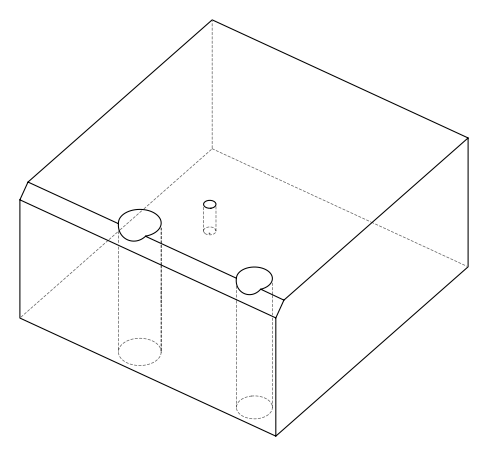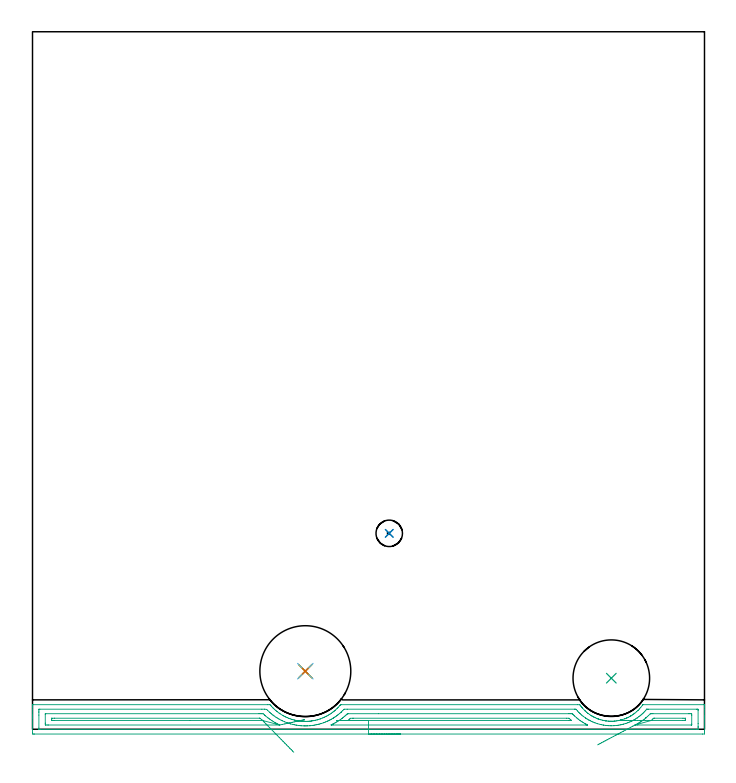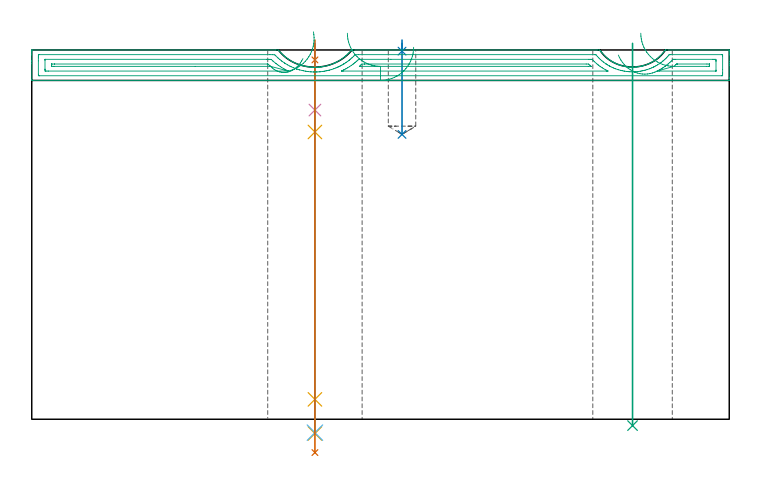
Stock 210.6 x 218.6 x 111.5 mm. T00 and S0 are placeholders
(PLAN: 9 operations, 7 tool changes, 9 min)
(1 SPOT_DRILL | STEP1HOLE_1 | NXT0321_9005460120000 | 0.05 min | 183 mm3)
(2 SPOT_DRILL_1 | STEP1POCKET | NXT0321_9005460120000 | 0.03 min | 0 mm3)
(3 INDEXABLE_INSERT_DRILL_THROUGH_HOLE_FROM_SOLID | STEP1HOLE | NXT0302_019 | 0.46 min | 50422 mm3)
(4 DRILL_BLIND_HOLE_INTO_CENTER | STEP1HOLE_1 | NXT0301_092 | 0.08 min | 1732 mm3)
(5 GUN_DRILL_THROUGH_HOLE | STEP1HOLE_1 | UGT0307_009 | 0.57 min | 10711 mm3)
(6 DRILL_TO_ENLARGE_THROUGH_HOLE | STEP1HOLE_1 | NXT0301_104 | 0.47 min | 4524 mm3)
(7 DRILL_TO_ENLARGE_THROUGH_HOLE_1 | STEP1HOLE_1 | UGT0301_392 | 0.5 min | 53960 mm3)
(8 DRILL_BLIND_HOLE_INTO_CENTER_1 | STEP1POCKET | UGT0301_200 | 0.11 min | 1284 mm3)
(9 AREA_MILL | FG_CHAMFER_SURFACE | UGT0205_001 | 6.7 min | 8591 mm3)
(TOOL NXT0321_9005460120000 | NC Spot Drill, 142deg, 12mm, Carbide, Uncoated | D12 PA142 FL30 Z2)
(TOOL NXT0302_019 | Index. Insert Drill 24mm [880-D2400L25-05] | D24 PA176 FL120 Z2)
(TOOL NXT0301_092 | Carbide Drill 12.1mm [860.1-1210-061A1-MM 2214] | D12.1 PA140 FL77 Z2)
(TOOL UGT0307_009 | Gun Drill 12 mm | D12 PA130 FL24 Z1)
(TOOL NXT0301_104 | Carbide Drill 14mm [860.1-1400-112A1-MM 2214] | D14 PA140 FL123 Z2)
(TOOL UGT0301_392 | Twist Drill 28.5 mm | D28.5 PA118 FL165 Z2)
(TOOL UGT0301_200 | Twist Drill 8.3 mm | D8.3 PA118 FL72 Z2)
(TOOL UGT0205_001 | Chamfer Mill 20 x 3 x 45 deg. | D20 FL50 Z2)
(OP 1 SPOT_DRILL)
G17 G21 G94 G90
T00 M6
G54
G17 G0 G90 X85.5 Y18.2 S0 M3
G43 Z121.5 H0
G94 G81 G98 Z108.5 F250. R114.5
G80
M5
M2
(OP 2 SPOT_DRILL_1)
G17 G21 G94 G90
T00 M6
G54
G17 G0 G90 X111.8 Y61.4 S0 M3
G43 Z121.5 H0
G94 G81 G98 Z111.143 F250. R114.5
G80
M5
M2
(OP 3 INDEXABLE_INSERT_DRILL_THROUGH_HOLE_FROM_SOLID)
G17 G21 G94 G90
T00 M6
G54
G17 G0 G90 X181.4 Y16. S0 M3
G43 Z121.5 H1
G94 G81 G98 Z-1.919 F250. R113.5
G80
M5
M2
(OP 4 DRILL_BLIND_HOLE_INTO_CENTER)
G17 G21 G94 G90
T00 M6
G54
G17 G0 G90 X85.5 Y18.2 S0 M3
G43 Z121.5 H1
G94 G81 G98 Z93.35 F250. R113.5
G80
M5
M2
(OP 5 GUN_DRILL_THROUGH_HOLE)
G17 G21 G94 G90
T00 M6
G54
G17 G0 G90 X85.5 Y18.2 M8
G43 Z121.5 H0
Z106.365
S716 M3
G94 G1 Z86.736 F125. M26
G4 X.084
Z6. F250.
G4 X.084
Z-4.298 F125.
G4 X.084
M5
M9
G0 Z106.365
Z121.5
M2
(OP 6 DRILL_TO_ENLARGE_THROUGH_HOLE)
G17 G21 G94 G90
T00 M6
G54
G17 G0 G90 X85.5 Y18.2 S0 M3
G43 Z121.5 H1
G94 G73 G98 Z-4.048 F250. Q12.839 R113.5
G80
M5
M2
(OP 7 DRILL_TO_ENLARGE_THROUGH_HOLE_1)
G17 G21 G94 G90
T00 M6
G54
G17 G0 G90 X85.5 Y18.2 S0 M3
G43 Z121.5 H0
G94 G73 G98 Z-10.062 F250. Q24.312 R113.5
G80
M5
M2
(OP 8 DRILL_BLIND_HOLE_INTO_CENTER_1)
G17 G21 G94 G90
T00 M6
G54
G17 G0 G90 X111.8 Y61.4 S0 M3
G43 Z121.5 H0
G94 G81 G98 Z86. F250. R113.5
G80
M5
M2
(OP 9 AREA_MILL)
G17 G21 G94 G90
T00 M6
G54
G17 G0 G90 X115.3 Y-1.5 S1061 M3
G43 Z121.5 H0
Z112.3
G94 G1 X115.262 Z111.428 F250.
X115.148 Z110.564
X114.959 Z109.712
X114.697 Z108.88
X114.363 Z108.074
X113.96 Z107.3
X113.492 Z106.564
X112.96 Z105.872
X112.371 Z105.229
X111.728 Z104.64
X111.036 Z104.108
X110.3 Z103.64
X109.526 Z103.237
X108.72 Z102.903
X107.888 Z102.641
X107.036 Z102.452
X106.172 Z102.338
X105.3 Z102.3
X0.588
X0.282 Y-1.497 Z102.302
X0.01 Y-1.492 Z102.305
X0. Y-1.215 Z102.582
Y3.546 Z107.34
Y4.153 Z107.95
Y4.437 Z108.234
Y6.22 Z110.015
Y6.787 Z110.586
Y7.325 Z111.124
X0.007 Y7.656 Z111.448
X0.01 Y7.697 Z111.488
X0.142 Y7.7 Z111.5
X73.723
X74.451 Y7.702 Z111.498
X74.713 Y7.399 Z111.198
X74.911 Y7.17 Z110.97
X75.243 Y6.815 Z110.614
X75.391 Y6.665 Z110.464
X75.52 Y6.534 Z110.333
X75.804 Y6.259 Z110.059
X76.174 Y5.929 Z109.729
X76.434 Y5.711 Z109.511
X76.54 Y5.625 Z109.425
X76.698 Y5.498 Z109.298
X77.309 Y5.044 Z108.842
X77.449 Y4.945 Z108.743
X77.592 Y4.851 Z108.649
X78.486 Y4.303 Z108.1
X78.742 Y4.158 Z107.956
X79.059 Y3.994 Z107.792
X79.176 Y3.936 Z107.735
X79.38 Y3.836 Z107.634
X79.825 Y3.636 Z107.432
X80.273 Y3.449 Z107.245
X80.738 Y3.271 Z107.071
X81.167 Y3.13 Z106.929
X81.613 Y2.998 Z106.795
X82.061 Y2.882 Z106.679
X82.214 Y2.849 Z106.646
X82.575 Y2.773 Z106.567
X82.833 Y2.717 Z106.513
X82.955 Y2.691 Z106.486
X83.021 Y2.682 Z106.475
X83.114 Y2.666 Z106.463
X83.191 Y2.654 Z106.452
X83.323 Y2.634 Z106.432
X83.466 Y2.614 Z106.409
X83.849 Y2.555 Z106.353
X84.187 Y2.519 Z106.315
X84.295 Y2.508 Z106.303
X84.358 Y2.505 Z106.298
X84.742 Y2.48 Z106.277
X85.103 Y2.473 Z106.267
X85.221 Y2.471 Z106.26
X85.249 Z106.258
X85.497 Y2.466 Z106.253
X85.632 Y2.462 Z106.255
X85.641 Z106.256
X86.14 Y2.483 Z106.273
X86.53 Y2.496 Z106.292
X86.886 Y2.525 Z106.323
X86.977 Y2.532 Z106.331
X87.031 Y2.539 Z106.338
X87.424 Y2.59 Z106.388
X87.477 Y2.599 Z106.398
X87.814 Y2.656 Z106.454
X87.922 Y2.676 Z106.47
X88.163 Y2.714 Z106.513
X88.318 Y2.741 Z106.539
X88.765 Y2.836 Z106.633
X89.211 Y2.947 Z106.745
X89.259 Y2.961 Z106.758
X89.659 Y3.076 Z106.875
X90.105 Y3.218 Z107.017
X90.263 Y3.271 Z107.071
X90.999 Y3.563 Z107.36
X91.448 Y3.759 Z107.556
X91.487 Y3.778 Z107.574
X91.893 Y3.97 Z107.77
X91.925 Y3.986 Z107.786
X92.256 Y4.158 Z107.956
X92.787 Y4.462 Z108.259
X93.236 Y4.742 Z108.54
X93.692 Y5.044 Z108.842
X94.137 Y5.376 Z109.174
X94.455 Y5.624 Z109.424
X94.574 Y5.718 Z109.517
X94.754 Y5.871 Z109.67
X94.823 Y5.929 Z109.728
X95.468 Y6.524 Z110.321
X95.755 Y6.816 Z110.613
X96.362 Y7.481 Z111.28
X96.426 Y7.556 Z111.356
X96.441 Y7.574 Z111.373
X96.554 Y7.7 Z111.484
X96.834 Z111.5
X170.801
X171.506 Y7.697 Z111.489
X171.609 Y7.57 Z111.368
X171.83 Y7.272 Z111.071
X171.989 Y7.068 Z110.867
X172.188 Y6.816 Z110.614
X172.286 Y6.701 Z110.499
X172.336 Y6.643 Z110.441
X173.01 Y5.931 Z109.727
X173.177 Y5.768 Z109.564
X173.229 Y5.717 Z109.513
X173.619 Y5.375 Z109.172
X174.018 Y5.043 Z108.843
X174.123 Y4.962 Z108.762
X174.566 Y4.647 Z108.444
X175.017 Y4.345 Z108.142
X175.257 Y4.198 Z107.995
X175.322 Y4.158 Z107.956
X175.491 Y4.062 Z107.86
X175.614 Y3.992 Z107.79
X175.702 Y3.945 Z107.743
X175.911 Y3.833 Z107.633
X176.015 Y3.783 Z107.583
X176.148 Y3.72 Z107.517
X176.314 Y3.639 Z107.438
X176.356 Y3.619 Z107.418
X176.805 Y3.421 Z107.218
X177.039 Y3.328 Z107.123
X177.175 Y3.272 Z107.07
X177.238 Y3.249 Z107.048
X177.29 Y3.23 Z107.03
X177.435 Y3.18 Z106.975
X177.485 Y3.164 Z106.957
X177.698 Y3.093 Z106.885
X177.93 Y3.024 Z106.816
X178.144 Y2.959 Z106.754
X178.592 Y2.84 Z106.638
X178.822 Y2.79 Z106.587
X179.038 Y2.742 Z106.54
X179.486 Y2.66 Z106.46
X179.529 Y2.654 Z106.453
X179.613 Y2.643 Z106.441
X179.713 Y2.631 Z106.424
X179.933 Y2.599 Z106.394
X180.38 Y2.552 Z106.347
X180.604 Y2.536 Z106.331
X180.827 Y2.519 Z106.317
X181.162 Y2.504 Z106.303
X181.168
X181.306 Y2.507 Z106.3
X181.495 Y2.51 Z106.296
X181.665 Y2.509 Z106.303
X182.171 Y2.529 Z106.329
X182.386 Y2.548 Z106.346
X182.417 Y2.551 Z106.349
X182.615 Y2.566 Z106.366
X183.061 Y2.62 Z106.42
X183.509 Y2.693 Z106.492
X183.955 Y2.783 Z106.579
X184.169 Y2.835 Z106.629
X184.257 Y2.854 Z106.652
X184.355 Y2.877 Z106.676
X184.403 Y2.889 Z106.688
X184.431 Y2.897 Z106.696
X184.614 Y2.951 Z106.746
X184.849 Y3.017 Z106.814
X185.625 Y3.272 Z107.071
X185.743 Y3.317 Z107.117
X186.192 Y3.507 Z107.305
X186.276 Y3.546 Z107.343
X186.396 Y3.602 Z107.397
X186.637 Y3.71 Z107.509
X187.06 Y3.927 Z107.726
X187.479 Y4.158 Z107.956
X187.53 Y4.188 Z107.986
X187.562 Y4.209 Z108.006
X187.981 Y4.475 Z108.273
X188.362 Y4.734 Z108.532
X188.424 Y4.776 Z108.575
X188.778 Y5.043 Z108.842
X189.33 Y5.502 Z109.301
X189.743 Y5.887 Z109.685
X189.788 Y5.93 Z109.728
X190.212 Y6.361 Z110.16
X190.606 Y6.815 Z110.614
X191.106 Y7.451 Z111.25
X191.182 Y7.556 Z111.355
X191.279 Y7.688 Z111.487
X191.291 Y7.696 Z111.496
X191.298 Y7.7 Z111.5
X210.458
X210.59 Y7.697 Z111.488
X210.593 Y7.656 Z111.448
X210.6 Y7.325 Z111.124
Y6.787 Z110.586
Y6.22 Z110.015
Y4.153 Z107.951
Y3.546 Z107.34
Y3.102 Z106.898
Y-0.607 Z103.19
X210.598 Y-0.911 Z102.886
X210.593 Y-1.491 Z102.306
X210.012 Y-1.5 Z102.3
X105.3
Y-0.086 Z103.714
X2.37 Y-0.085 Z103.715
X2.304 Y-0.084 Z103.716
X2.172 Y-0.079 Z103.721
X2.01 Y-0.066 Z103.734
X2.008 Y-0.02 Z103.78
X2.002 Y0.349 Z104.149
X2. Y4.437 Z108.237
Y5.328 Z109.128
X2.001 Y5.697 Z109.497
X2.008 Y6.22 Z110.02
X2.01 Y6.264 Z110.064
X2.023 Y6.279 Z110.079
X2.304 Y6.286 Z110.086
X71.881
X72.71 Y6.282 Z110.082
X72.772 Y6.279 Z110.079
X73.389 Y6.22 Z110.02
X73.663 Y5.949 Z109.749
X74.308 Y5.328 Z109.128
X74.555 Y5.106 Z108.906
X74.919 Y4.798 Z108.598
X75.37 Y4.437 Z108.237
X75.446 Y4.378 Z108.178
X75.679 Y4.204 Z108.004
X76.337 Y3.752 Z107.552
X76.415 Y3.702 Z107.502
X76.669 Y3.546 Z107.346
X77.228 Y3.211 Z107.011
X77.962 Y2.811 Z106.611
X78.159 Y2.713 Z106.513
X78.286 Y2.654 Z106.454
X79.01 Y2.34 Z106.14
X79.541 Y2.124 Z105.924
X79.902 Y1.989 Z105.789
X79.969 Y1.965 Z105.765
X80.024 Y1.947 Z105.747
X80.07 Y1.932 Z105.732
X80.606 Y1.763 Z105.563
X80.793 Y1.708 Z105.508
X80.87 Y1.686 Z105.486
X81.684 Y1.491 Z105.291
X82.033 Y1.414 Z105.214
X82.575 Y1.307 Z105.107
X82.776 Y1.274 Z105.074
X83.305 Y1.194 Z104.994
X83.466 Y1.173 Z104.973
X84.126 Y1.103 Z104.903
X84.358 Y1.089 Z104.889
X85.061 Y1.059 Z104.859
X85.249 Y1.055 Z104.855
X85.608 Y1.052 Z104.852
X85.953 Y1.059 Z104.859
X86.14 Y1.066 Z104.866
X86.803 Y1.1 Z104.9
X87.031 Y1.116 Z104.916
X87.159 Y1.128 Z104.928
X87.757 Y1.202 Z105.002
X87.922 Y1.225 Z105.025
X88.383 Y1.302 Z105.102
X88.813 Y1.377 Z105.177
X89.133 Y1.443 Z105.243
X89.705 Y1.575 Z105.375
X89.854 Y1.613 Z105.413
X90.401 Y1.763 Z105.563
X90.596 Y1.823 Z105.623
X91.215 Y2.035 Z105.835
X91.487 Y2.141 Z105.941
X91.854 Y2.287 Z106.087
X92.378 Y2.505 Z106.305
X92.482 Y2.551 Z106.351
X92.706 Y2.654 Z106.454
X93.083 Y2.841 Z106.641
X93.269 Y2.936 Z106.736
X93.663 Y3.152 Z106.952
X94.16 Y3.435 Z107.235
X94.23 Y3.476 Z107.276
X94.34 Y3.546 Z107.346
X94.77 Y3.827 Z107.627
X95.052 Y4.015 Z107.815
X95.297 Y4.192 Z107.992
X95.628 Y4.437 Z108.237
X95.805 Y4.574 Z108.374
X95.943 Y4.684 Z108.484
X96.293 Y4.978 Z108.778
X96.69 Y5.328 Z109.128
X96.766 Y5.397 Z109.197
X96.834 Y5.46 Z109.26
X97.217 Y5.836 Z109.636
X97.602 Y6.22 Z110.02
X97.665 Y6.28 Z110.08
X98.616 Y6.286 Z110.086
X169.91 Y6.285 Z110.085
X169.976 Y6.284 Z110.084
X170.108 Y6.28 Z110.08
X170.316 Y6.271 Z110.071
X170.363 Y6.22 Z110.02
X170.801 Y5.731 Z109.531
X171.181 Y5.328 Z109.128
X171.433 Y5.069 Z108.869
X171.692 Y4.821 Z108.621
X172.133 Y4.437 Z108.237
X172.583 Y4.067 Z107.867
X173.306 Y3.546 Z107.346
X173.405 Y3.477 Z107.277
X173.475 Y3.43 Z107.23
X173.801 Y3.219 Z107.019
X174.366 Y2.891 Z106.691
X174.459 Y2.84 Z106.64
X174.819 Y2.654 Z106.454
X175.257 Y2.445 Z106.245
X175.642 Y2.269 Z106.069
X176.148 Y2.063 Z105.863
X176.275 Y2.016 Z105.816
X177. Y1.763 Z105.563
X177.039 Y1.751 Z105.551
X177.056 Y1.746 Z105.546
X177.93 Y1.512 Z105.312
X178.254 Y1.439 Z105.239
X178.822 Y1.328 Z105.128
X179.031 Y1.29 Z105.09
X179.54 Y1.217 Z105.017
X179.713 Y1.197 Z104.997
X180.337 Y1.138 Z104.938
X180.604 Y1.119 Z104.919
X181.271 Y1.096 Z104.896
X181.495
X182.14 Y1.118 Z104.918
X182.386 Y1.13 Z104.93
X182.968 Y1.181 Z104.981
X183.277 Y1.219 Z105.019
X183.752 Y1.288 Z105.088
X184.169 Y1.362 Z105.162
X184.503 Y1.428 Z105.228
X185.06 Y1.56 Z105.36
X185.219 Y1.603 Z105.403
X185.778 Y1.763 Z105.563
X185.927 Y1.811 Z105.611
X185.951 Y1.819 Z105.619
X186.572 Y2.033 Z105.833
X186.842 Y2.142 Z105.942
X187.203 Y2.294 Z106.094
X187.733 Y2.531 Z106.331
X187.817 Y2.571 Z106.371
X187.982 Y2.654 Z106.454
X188.4 Y2.879 Z106.679
X188.624 Y3.004 Z106.804
X188.964 Y3.206 Z107.006
X189.5 Y3.546 Z107.346
X189.512 Y3.553 Z107.353
X190.026 Y3.926 Z107.726
X190.407 Y4.219 Z108.019
X190.527 Y4.317 Z108.117
X190.669 Y4.437 Z108.237
X191.003 Y4.732 Z108.532
X191.298 Y5.001 Z108.801
X191.463 Y5.163 Z108.963
X191.627 Y5.328 Z109.128
X191.899 Y5.614 Z109.414
X192.189 Y5.938 Z109.738
X192.459 Y6.258 Z110.058
X192.475 Y6.274 Z110.074
X192.482 Y6.278 Z110.078
X192.551 Y6.281 Z110.081
X192.815 Y6.285 Z110.085
X192.948 Y6.286 Z110.086
X208.23 Y6.285 Z110.085
X208.296 Y6.284 Z110.084
X208.428 Y6.279 Z110.079
X208.59 Y6.266 Z110.066
X208.592 Y6.22 Z110.02
X208.598 Y5.851 Z109.651
X208.6 Y1.763 Z105.563
Y0.872 Z104.672
X208.599 Y0.503 Z104.303
X208.592 Y-0.02 Z103.78
X208.59 Y-0.064 Z103.736
X208.577 Y-0.079 Z103.721
X208.296 Y-0.086 Z103.714
X105.3
Y1.328 Z105.128
X94.16 Y1.329 Z105.129
X93.7 Y1.333 Z105.133
X93.647 Y1.335 Z105.135
X93.562 Y1.35 Z105.15
X93.642 Y1.39 Z105.19
X93.805 Y1.47 Z105.27
X94.16 Y1.642 Z105.442
X94.241 Y1.683 Z105.483
X94.397 Y1.763 Z105.563
X94.82 Y1.995 Z105.795
X95.052 Y2.125 Z105.925
X95.384 Y2.321 Z106.121
X95.93 Y2.654 Z106.454
X95.943 Y2.662 Z106.462
X96.47 Y3.019 Z106.819
X96.834 Y3.28 Z107.08
X96.986 Y3.393 Z107.193
X97.185 Y3.546 Z107.346
X97.485 Y3.786 Z107.586
X97.725 Y3.982 Z107.782
X97.968 Y4.194 Z107.994
X98.241 Y4.437 Z108.237
X98.437 Y4.616 Z108.416
X98.616 Y4.783 Z108.583
X98.682 Y4.839 Z108.639
X98.708 Y4.86 Z108.66
X98.732 Y4.865 Z108.665
X98.845 Y4.868 Z108.668
X99.074 Y4.871 Z108.671
X108.43 Y4.872 Z108.672
X168.127 Y4.871 Z108.671
X168.585 Y4.87 Z108.67
X169.019 Y4.867 Z108.667
X169.161 Y4.864 Z108.664
X169.204 Y4.853 Z108.653
X169.243 Y4.816 Z108.616
X169.32 Y4.74 Z108.54
X169.62 Y4.437 Z108.237
X169.91 Y4.147 Z107.947
X170.58 Y3.546 Z107.346
X170.801 Y3.357 Z107.157
X170.97 Y3.222 Z107.022
X171.173 Y3.064 Z106.864
X171.589 Y2.757 Z106.557
X171.692 Y2.684 Z106.484
X171.736 Y2.654 Z106.454
X172.247 Y2.316 Z106.116
X172.583 Y2.103 Z105.903
X173.166 Y1.763 Z105.563
X173.475 Y1.598 Z105.398
X173.819 Y1.418 Z105.218
X173.881 Y1.386 Z105.186
X173.923 Y1.363 Z105.163
X173.971 Y1.334 Z105.134
X173.944 Y1.332 Z105.132
X173.908 Y1.33 Z105.13
X173.674 Y1.329 Z105.129
X173.475
X105.3 Y1.328 Z105.128
Y2.743 Z106.543
X99.418
X98.916 Y2.749 Z106.549
X99.174 Y2.987 Z106.787
X99.394 Y3.183 Z106.983
X99.507 Y3.283 Z107.083
X99.65 Y3.403 Z107.203
X99.7 Y3.445 Z107.245
X100.399 Y3.456 Z107.256
X100.487 Y3.457 Z107.257
X167.413
X168.127 Y3.45 Z107.25
X168.517 Y3.1 Z106.9
X168.746 Y2.892 Z106.692
X168.868 Y2.777 Z106.577
X168.893 Y2.752 Z106.552
X168.889 Y2.749 Z106.549
X168.842 Y2.747 Z106.547
X168.127 Y2.743 Z106.543
X168.039
X105.3
X104.428 Z106.581
X103.564 Z106.695
X102.712 Z106.883
X101.88 Z107.146
X101.074 Z107.48
X100.3 Z107.882
X99.564 Z108.351
X98.872 Z108.882
X98.229 Z109.472
X97.64 Z110.115
X97.108 Z110.807
X96.64 Z111.543
X96.237 Z112.316
X95.903 Z113.122
X95.641 Z113.954
X95.452 Z114.806
X95.338 Z115.671
X95.3 Z116.543
G0 X85.041 Y2.955 Z116.971
G1 X85.179 Y2.984 Z116.11
X85.243 Y2.998 Z115.24
X85.233 Y2.996 Z114.368
X85.148 Y2.978 Z113.5
X84.99 Y2.944 Z112.643
X84.759 Y2.894 Z111.803
X84.458 Y2.83 Z110.987
X84.088 Y2.751 Z110.2
X83.653 Y2.658 Z109.45
X83.155 Y2.551 Z108.742
X82.599 Y2.432 Z108.08
X81.989 Y2.302 Z107.47
X81.329 Y2.161 Z106.918
X80.624 Y2.01 Z106.426
X79.881 Y1.851 Z105.999
X79.103 Y1.684 Z105.64
X78.298 Y1.512 Z105.351
X77.471 Y1.335 Z105.135
X77.466 Y1.334 Z105.134
X77.414 Y1.33 Z105.13
X77.367 Y1.329 Z105.129
X77.334
X5.043
X4.585 Y1.33 Z105.13
X4.152 Y1.333 Z105.133
X4.017 Y1.335 Z105.135
X4.006 Y1.611 Z105.411
X4.002 Y1.763 Z105.563
X4. Y1.915 Z105.715
Y4.589 Z108.389
X4.003 Y4.741 Z108.541
X4.009 Y4.842 Z108.642
X4.012 Y4.866 Z108.666
X4.018 Y4.868 Z108.668
X4.044 Y4.87 Z108.67
X4.152 Y4.871 Z108.671
X70.99
X71.449 Y4.869 Z108.669
X71.881 Y4.864 Z108.664
X72.299 Y4.853 Z108.653
X72.744 Y4.437 Z108.237
X72.772 Y4.411 Z108.211
X73.013 Y4.196 Z107.996
X73.663 Y3.665 Z107.465
X73.817 Y3.546 Z107.346
X74.241 Y3.23 Z107.03
X74.555 Y3.01 Z106.81
X75.081 Y2.654 Z106.454
X75.446 Y2.427 Z106.227
X76.026 Y2.075 Z105.875
X76.337 Y1.907 Z105.707
X76.614 Y1.763 Z105.563
X77.471 Y1.335 Z105.135
X72.107 Y2.749 Z106.549
X71.881 Y2.745 Z106.545
X71.792 Y2.744 Z106.544
X49.356 Y2.743 Z106.543
X6.737
X6.024 Y2.749 Z106.549
X6.01 Y2.75 Z106.55
X6.007 Y2.768 Z106.568
X6.003 Y2.815 Z106.615
X6.001 Y2.91 Z106.71
X6. Y3.1 Z106.9
X6.001 Y3.29 Z107.09
X6.003 Y3.385 Z107.185
X6.007 Y3.432 Z107.232
X6.01 Y3.45 Z107.25
X6.028 Y3.452 Z107.252
X6.111 Y3.454 Z107.254
X6.826 Y3.457 Z107.257
X6.914
X71.103
X71.2 Y3.455 Z107.255
X71.248 Y3.453 Z107.253
X71.268 Y3.451 Z107.251
X71.342 Y3.399 Z107.199
X71.735 Y3.076 Z106.876
X71.881 Y2.955 Z106.755
X72.05 Y2.807 Z106.607
X72.107 Y2.749 Z106.549
X72.619 Y2.227 Z106.074
X73.159 Y1.678 Z105.664
X73.721 Y1.105 Z105.323
X74.303 Y0.513 Z105.054
X74.898 Y-0.094 Z104.857
X75.503 Y-0.71 Z104.736
X76.114 Y-1.332 Z104.69
X76.724 Y-1.954 Z104.72
X77.331 Y-2.572 Z104.826
X77.929 Y-3.181 Z105.007
X78.513 Y-3.776 Z105.262
X79.08 Y-4.354 Z105.589
X79.625 Y-4.908 Z105.985
X80.143 Y-5.436 Z106.447
X80.631 Y-5.933 Z106.972
X81.086 Y-6.396 Z107.556
X81.502 Y-6.821 Z108.193
X81.879 Y-7.204 Z108.881
G0 Z121.5
X177.114 Y-4.889
Z109.956
G1 X177.471 Y-4.699 Z109.184
X177.886 Y-4.479 Z108.449
X178.357 Y-4.229 Z107.758
X178.879 Y-3.952 Z107.116
X179.448 Y-3.649 Z106.528
X180.06 Y-3.324 Z105.999
X180.711 Y-2.978 Z105.532
X181.395 Y-2.615 Z105.131
X182.108 Y-2.236 Z104.799
X182.843 Y-1.846 Z104.538
X183.595 Y-1.446 Z104.352
X184.36 Y-1.04 Z104.24
X185.129 Y-0.631 Z104.204
X185.899 Y-0.222 Z104.244
X186.662 Y0.183 Z104.36
X187.414 Y0.583 Z104.551
X188.148 Y0.973 Z104.815
X188.86 Y1.351 Z105.151
X189.559 Y1.72 Z105.52
X189.637 Y1.763 Z105.563
X190.122 Y2.047 Z105.847
X190.407 Y2.221 Z106.021
X190.669 Y2.392 Z106.192
X191.064 Y2.654 Z106.454
X191.202 Y2.75 Z106.55
X191.298 Y2.82 Z106.62
X191.709 Y3.134 Z106.934
X192.189 Y3.513 Z107.313
X192.207 Y3.528 Z107.328
X192.228 Y3.546 Z107.346
X192.675 Y3.951 Z107.751
X193.08 Y4.326 Z108.126
X193.584 Y4.827 Z108.627
X193.638 Y4.865 Z108.665
X193.711 Y4.867 Z108.667
X193.827 Y4.87 Z108.67
X193.971 Y4.871 Z108.671
X194.428
X205.557
X206.015 Y4.87 Z108.67
X206.448 Y4.866 Z108.666
X206.583 Y4.865 Z108.665
X206.593 Y4.589 Z108.389
X206.598 Y4.437 Z108.237
X206.6 Y4.285 Z108.085
Y1.611 Z105.411
X206.597 Y1.459 Z105.259
X206.591 Y1.358 Z105.158
X206.588 Y1.334 Z105.134
X206.582 Y1.332 Z105.132
X206.556 Y1.33 Z105.13
X206.448 Y1.329 Z105.129
X189.516
X189.055 Y1.333 Z105.133
X188.984 Y1.335 Z105.135
X188.86 Y1.351 Z105.151
X193.883 Y2.743 Z106.543
X194.419 Y3.224 Z107.024
X194.544 Y3.333 Z107.133
X194.69 Y3.45 Z107.25
X194.771 Y3.454 Z107.254
X194.863 Y3.456 Z107.256
X194.951 Y3.457 Z107.257
X203.863
X204.576 Y3.451 Z107.251
X204.59 Y3.45 Z107.25
X204.593 Y3.432 Z107.232
X204.597 Y3.385 Z107.185
X204.599 Y3.29 Z107.09
X204.6 Y3.1 Z106.9
X204.599 Y2.91 Z106.71
X204.597 Y2.815 Z106.615
X204.593 Y2.768 Z106.568
X204.59 Y2.75 Z106.55
X204.572 Y2.748 Z106.548
X204.489 Y2.746 Z106.546
X203.774 Y2.743 Z106.543
X203.686
X193.883
X193.011 Y2.744 Z106.582
X192.147 Z106.696
X191.295 Y2.745 Z106.886
X190.463 Y2.746 Z107.149
X189.657 Z107.483
X188.884 Y2.747 Z107.887
X188.149 Y2.748 Z108.356
X187.457 Z108.888
X186.814 Y2.749 Z109.478
X186.225 Z110.121
X185.695 Y2.75 Z110.814
X185.227 Z111.55
X184.825 Z112.324
X184.491 Y2.751 Z113.13
X184.23 Z113.963
X184.042 Z114.814
X183.928 Z115.679
X183.891 Z116.551
G0 Z121.5
M5
M2
